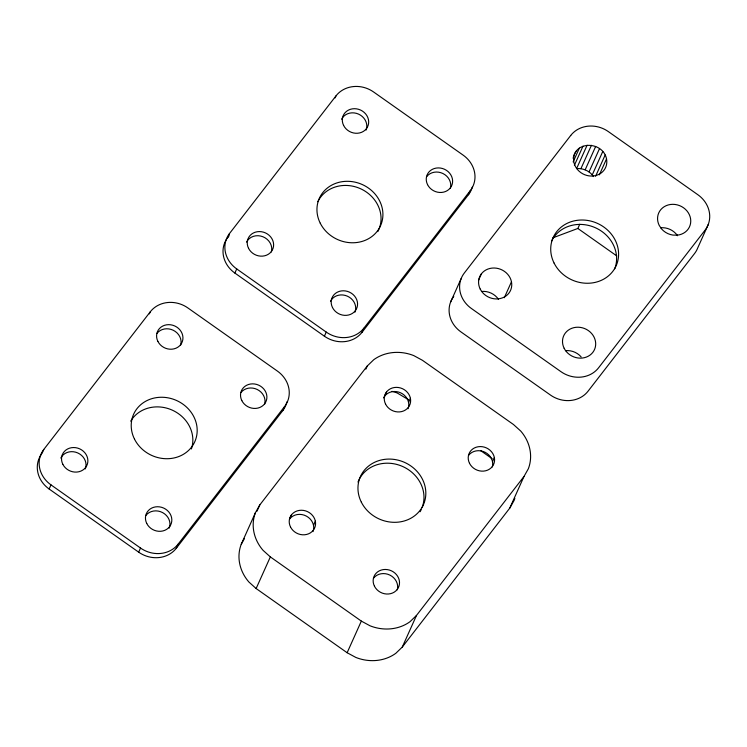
<?xml version="1.0" encoding="UTF-8"?>
<svg xmlns="http://www.w3.org/2000/svg" width="747" height="747" viewBox="0 0 747 747"><rect width="100%" height="100%" fill="white"/><g stroke="black" fill="none" stroke-linecap="round" stroke-linejoin="round"><path stroke-width="1.12" d="M41.953 453.56L43.812 449.433L150.278 311.807A27.508 24.726 24.2 0 1 187.87 307.932L277.408 371.091A27.508 24.726 24.2 0 1 284.588 406.536L282.73 410.663L176.264 548.289A27.508 24.726 24.2 0 1 138.671 552.164L49.134 489.005A27.508 24.726 24.2 0 1 41.318 454.428M49.134 489.005L50.983 484.878A27.508 24.726 24.2 0 1 43.812 449.433M149.353 313.871L150.278 311.807M227.686 237.602L229.544 233.484L336.01 95.859A27.508 24.726 24.2 0 1 373.603 91.984L463.14 155.133A27.508 24.726 24.2 0 1 470.321 190.588L468.462 194.715L361.996 332.34A27.508 24.726 24.2 0 1 324.403 336.215L234.866 273.057A27.508 24.726 24.2 0 1 227.686 237.602L229.105 235.772M234.866 273.057L236.715 268.929A27.508 24.726 24.2 0 1 229.544 233.484M335.086 97.913L336.01 95.859M138.671 552.164L140.52 548.037A27.508 24.726 24.2 0 0 178.113 544.161L284.588 406.536M176.264 548.289L178.113 544.161M324.403 336.215L326.252 332.088A27.508 24.726 24.2 0 0 363.845 328.213L470.321 190.588M241.234 544.274L255.446 512.647L259.816 504.897L367.281 365.983L373.752 359.709A41.384 37.201 24.2 0 1 413.745 355.591L422.438 360.297L513.441 424.492L520.715 431.038A41.384 37.201 24.2 0 1 528.344 468.752L523.974 476.502L509.762 508.128L402.297 647.042L395.817 653.308A41.384 37.201 24.2 0 1 355.833 657.435L347.131 652.729L256.128 588.533L248.863 581.978A41.384 37.201 24.2 0 1 241.234 544.274L244.512 538.456M256.977 511.219L259.816 504.897M361.996 332.34L363.845 328.213M256.128 588.533L270.339 556.907L263.075 550.352A41.384 37.201 24.2 0 1 255.446 512.647M291.479 514.842L289.631 518.96A13.409 12.055 24.2 0 1 306.466 516.149A13.409 12.055 24.2 0 1 313.002 531.612M365.862 369.139L367.281 365.983M313.497 525.328L315.355 521.201M384.686 396.087L386.544 391.96M450.59 302.087L461.095 278.706M408.562 402.446L410.411 398.319M478.556 280.162L481.423 273.785M504.3 297.726L511.462 281.787M347.131 652.729L361.343 621.102L270.339 556.907M573.136 158.336C576.161 139.894 603.259 142.042 606.527 158.906L599.365 174.845M573.154 161.922L579.364 148.111M574.396 165.292L582.987 146.169M587.105 145.207L576.6 168.589C583.08 168.084 589.962 170.998 593.473 176.591M580.923 168.673L591.428 145.301M585.172 169.802L595.676 146.431M589.047 171.903L599.552 148.522M592.278 174.817L602.782 151.445M595.611 176.236L605.163 154.984M552.929 237.798L577.851 228.461L579.747 224.24M402.297 647.042L416.509 615.416L523.974 476.502M492.497 461.655L494.355 457.528M708.221 224.558L697.717 247.939A27.508 24.726 24.2 0 1 694.542 253.56L588.066 391.185A27.508 24.726 24.2 0 1 550.474 395.06L460.936 331.901A27.508 24.726 24.2 0 1 453.765 296.456M509.762 508.128L514.132 500.378A41.384 37.201 24.2 0 0 514.842 498.342M416.509 615.416L410.028 621.691A41.384 37.201 24.2 0 1 370.045 625.809L361.343 621.102M577.851 228.461L616.807 255.941M236.715 268.929L326.252 332.088M408.59 399.776L397.292 393.034A34.446 30.963 24.2 0 0 391.923 391.353M480.807 450.721L492.208 458.761M50.983 484.878L140.52 548.037M472.309 187.039A27.508 24.726 24.2 0 1 468.462 194.715M317.82 201.709A33.531 30.141 24.2 0 1 361.772 189.308A33.531 30.141 24.2 0 1 377.814 231.617M426.668 176.628A13.409 12.055 24.2 0 1 442.98 173.547A13.409 12.055 24.2 0 1 450.366 188.281M330.482 301.293A13.409 12.055 24.2 0 1 347.392 296.176A13.409 12.055 24.2 0 1 354.974 312.162M246.538 242.084A13.409 12.055 24.2 0 1 262.907 236.743A13.409 12.055 24.2 0 1 271.366 251.954M341.603 119.203A13.409 12.055 24.2 0 1 358.513 114.095A13.409 12.055 24.2 0 1 366.095 130.071M468.63 455.287A13.409 12.055 24.2 0 1 484.952 452.215A13.409 12.055 24.2 0 1 492.329 466.94M383.566 397.871A13.409 12.055 24.2 0 1 400.476 392.754A13.409 12.055 24.2 0 1 408.058 408.73M421.177 509.687A34.511 31.019 24.2 0 1 420.075 511.742M357.981 482.076A34.511 31.019 24.2 0 1 401.204 465.876A34.511 31.019 24.2 0 1 422.102 507.568M373.565 578.169A13.409 12.055 24.2 0 1 389.887 575.097A13.409 12.055 24.2 0 1 397.273 589.822M606.527 158.906A16.882 15.173 24.2 0 1 586.853 175.442A16.882 15.173 24.2 0 1 576.479 150.903M660.544 227.788A16.882 15.173 24.2 0 1 677.529 235.735M481.535 291.461A16.882 15.173 24.2 0 1 498.529 299.407M565.479 350.67A16.882 15.173 24.2 0 1 581.157 356.907M551.538 241.169A34.511 31.019 24.2 0 1 595.023 227.583A34.511 31.019 24.2 0 1 614.734 268.78M145.87 515.458A13.409 12.055 24.2 0 1 162.706 512.647A13.409 12.055 24.2 0 1 169.242 528.11M286.848 401.933A27.508 24.726 24.2 0 1 282.73 410.663M130.688 421.168A33.531 30.141 24.2 0 1 172.454 410.224A33.531 30.141 24.2 0 1 191.4 448.947M60.806 458.032A13.409 12.055 24.2 0 1 77.716 452.925A13.409 12.055 24.2 0 1 85.298 468.901M156.991 333.367A13.409 12.055 24.2 0 1 173.313 330.295A13.409 12.055 24.2 0 1 180.69 345.021M240.936 392.577A13.409 12.055 24.2 0 1 257.257 389.495A13.409 12.055 24.2 0 1 264.634 404.23M570.736 135.45L464.27 273.085A27.508 24.726 24.2 0 0 471.441 308.53L560.978 371.689A27.508 24.726 24.2 0 0 598.571 367.813L705.047 230.188A27.508 24.726 24.2 0 0 697.866 194.734L608.329 131.584A27.508 24.726 24.2 0 0 570.736 135.45M677.268 235.174L672.944 235.09A16.882 15.173 24.2 0 1 661.59 228.946L659.209 225.398A16.882 15.173 24.2 0 1 668.257 204.939A16.882 15.173 24.2 0 1 690.135 216.779A16.882 15.173 24.2 0 1 677.268 235.174M320.23 223.166A33.531 30.141 24.2 0 0 377.216 231.281A33.531 30.141 24.2 0 0 352.341 181.661A33.531 30.141 24.2 0 0 320.23 223.166M248.546 248.321A13.409 12.055 24.2 0 0 271.338 251.571A13.409 12.055 24.2 0 0 261.394 231.719A13.409 12.055 24.2 0 0 248.546 248.321M343.611 125.44A13.409 12.055 24.2 0 0 366.403 128.689A13.409 12.055 24.2 0 0 356.45 108.838A13.409 12.055 24.2 0 0 343.611 125.44M427.555 184.649A13.409 12.055 24.2 0 0 450.338 187.899A13.409 12.055 24.2 0 0 440.394 168.047A13.409 12.055 24.2 0 0 427.555 184.649M332.49 307.531A13.409 12.055 24.2 0 0 355.283 310.78A13.409 12.055 24.2 0 0 345.338 290.928A13.409 12.055 24.2 0 0 332.49 307.531M469.518 463.317A13.409 12.055 24.2 0 0 492.31 466.558A13.409 12.055 24.2 0 0 482.357 446.715A13.409 12.055 24.2 0 0 469.518 463.317M385.573 404.108A13.409 12.055 24.2 0 0 408.366 407.348A13.409 12.055 24.2 0 0 398.422 387.506A13.409 12.055 24.2 0 0 385.573 404.108M361.333 502.152A34.511 31.019 24.2 0 0 419.973 510.5A34.511 31.019 24.2 0 0 394.379 459.442A34.511 31.019 24.2 0 0 361.333 502.152M290.518 526.99A13.409 12.055 24.2 0 0 313.301 530.23A13.409 12.055 24.2 0 0 303.357 510.388A13.409 12.055 24.2 0 0 290.518 526.99M374.452 586.199A13.409 12.055 24.2 0 0 397.245 589.439A13.409 12.055 24.2 0 0 387.301 569.597A13.409 12.055 24.2 0 0 374.452 586.199M480.209 289.07A16.882 15.173 24.2 0 0 508.894 293.16A16.882 15.173 24.2 0 0 496.372 268.182A16.882 15.173 24.2 0 0 480.209 289.07M564.144 348.279A16.882 15.173 24.2 0 0 592.829 352.369A16.882 15.173 24.2 0 0 580.307 327.391A16.882 15.173 24.2 0 0 564.144 348.279M554.097 263.093A34.511 31.019 24.2 0 0 612.736 271.441A34.511 31.019 24.2 0 0 587.142 220.374A34.511 31.019 24.2 0 0 554.097 263.093M146.757 523.479A13.409 12.055 24.2 0 0 169.55 526.728A13.409 12.055 24.2 0 0 159.606 506.877A13.409 12.055 24.2 0 0 146.757 523.479M134.497 439.115A33.531 30.141 24.2 0 0 191.484 447.229A33.531 30.141 24.2 0 0 166.609 397.609A33.531 30.141 24.2 0 0 134.497 439.115M157.878 341.388A13.409 12.055 24.2 0 0 180.671 344.638A13.409 12.055 24.2 0 0 170.727 324.796A13.409 12.055 24.2 0 0 157.878 341.388M241.823 400.597A13.409 12.055 24.2 0 0 264.615 403.847A13.409 12.055 24.2 0 0 254.662 383.995A13.409 12.055 24.2 0 0 241.823 400.597M62.823 464.27A13.409 12.055 24.2 0 0 85.606 467.519A13.409 12.055 24.2 0 0 75.662 447.677A13.409 12.055 24.2 0 0 62.823 464.27"/></g></svg>
